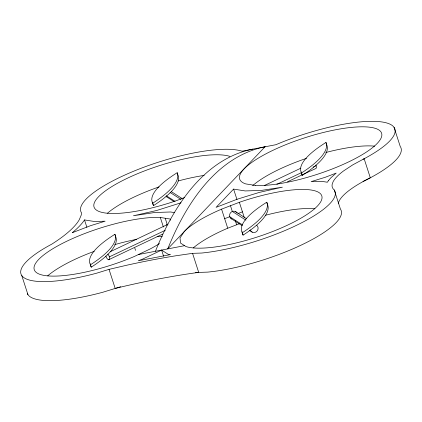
<?xml version="1.0" encoding="UTF-8"?>
<svg xmlns="http://www.w3.org/2000/svg" width="422" height="422" viewBox="0 0 422 422"><rect width="100%" height="100%" fill="white"/><g stroke="black" fill="none" stroke-linecap="round" stroke-linejoin="round"><path stroke-width="0.63" d="M84.495 219.92L83.989 220.706A137.883 35.685 -17.9 0 1 73.328 231.852L72.262 232.712L90.54 225.68L105.125 221.186L94.612 221.529L84.495 219.92L86.879 227.3M233.598 189.098L216.09 207.339L237.217 199.21L259.266 192.416L282.402 187.178L261.297 190.422L245.219 190.944L233.598 189.098L236.979 199.553M334.256 189.979A88.509 22.909 -17.9 0 1 295.353 225.881A88.509 22.909 -17.9 0 1 201.494 253.052L192.559 253.342L176.254 255.716A286.243 74.087 -17.9 0 0 127.096 265.148L109.034 269.368L96.77 273.145A88.509 22.909 -17.9 0 1 24.276 277.898A88.509 22.909 -17.9 0 1 51.69 244.201A131.121 33.934 -17.9 0 0 79.299 219.677L81.23 215.088L81.583 212.957A88.509 22.909 -17.9 0 1 140.6 168.457A88.509 22.909 -17.9 0 1 242.043 151.203L275.893 144.709A88.509 22.909 -17.9 0 1 382.49 122.042A88.509 22.909 -17.9 0 1 364.149 158.735L352.76 164.865L343.54 170.942A76.941 19.913 -17.9 0 0 333.005 181.951L332.188 184.298A76.941 19.913 -17.9 0 0 334.256 189.979L340.417 209.043A88.509 22.909 -17.9 0 1 301.514 244.95A88.509 22.909 -17.9 0 1 207.656 272.121L195.47 272.517M110.211 251.734L167.265 224.625L165.208 218.248M109.388 256.856L165.255 230.312M264.583 185.416L300.839 168.193M108.681 259.736L162.765 234.041M276.837 184.33L301.799 172.471M313.092 167.107L316.062 165.693M287.424 181.845L302.284 174.787M303.471 174.223L315.682 168.589A3.455 1.514 64.6 0 0 316.141 165.904L315.846 165.076M161.61 250.082L142.625 259.103L138.321 260.759L170.499 254.593L168.019 254.197L161.61 250.082L163.599 256.233M363.115 159.268L364.218 158.746M184.783 197.438L176.48 200.635A74.562 19.296 -17.9 0 1 96 209.76A74.562 19.296 -17.9 0 1 141.491 172.086A74.562 19.296 -17.9 0 1 229.9 156.393M181.038 202.792L156.573 210.515L133.436 215.753L154.542 212.514L170.62 211.986L174.497 212.604M221.566 209.148L239.364 202.296A74.562 19.296 -17.9 0 1 319.844 193.176A74.562 19.296 -17.9 0 1 274.347 230.85A74.562 19.296 -17.9 0 1 185.938 246.538L180.574 243.093L179.999 237.992L184.25 231.588A74.562 19.296 -17.9 0 1 221.566 209.148L227.727 228.212A74.562 19.296 -17.9 0 0 193.308 247.904M224.646 218.68L229.753 216.718L242.212 224.715M237.902 213.579L242.444 211.833M227.727 228.212L239.59 223.649M120.697 286.738L102.931 292.214A88.509 22.909 -17.9 0 1 27.346 293.596M138.442 254.529L184.593 245.673M159.521 243.563A74.562 19.296 -17.9 0 1 150.274 248.911L134.476 256.418A74.562 19.296 -17.9 0 1 43.097 275.223A74.562 19.296 -17.9 0 1 65.099 242.059A74.562 19.296 -17.9 0 1 160.313 217.467L170.098 219.023L170.483 220.215M235.355 211.527L246.733 218.833M245.857 220.142L232.311 211.443L230.465 205.725M230.876 218.427L242.254 225.733M249.613 230.465L252.319 232.205M171.306 191.625L182.14 198.577M170.103 192.458L180.938 199.416M166.358 195.776L175.03 201.341M173.642 201.341L166.057 196.473A3.455 3.265 -57.3 0 0 166.843 196.81M105.843 256.043L106.133 256.871A3.455 1.514 64.6 0 0 108.538 259.725L108.981 259.757A3.455 1.514 64.6 0 0 109.483 257.119L109.192 256.291A3.455 1.514 64.6 0 0 107.81 254.128M394.058 127.349L400.214 146.413A88.509 22.909 -17.9 0 1 363.073 181.471M364.149 158.735L370.31 177.799A76.941 19.913 -17.9 0 0 338.344 203.367M325.963 142.462L326.744 144.867A115.137 29.798 -17.9 0 1 302.305 175.341L301.53 172.936A107.578 27.841 -17.9 0 1 325.963 142.462A115.137 29.798 -17.9 0 1 301.53 172.936M266.757 202.238L267.532 204.644A115.137 29.798 -17.9 0 1 243.098 235.117L242.323 232.712A107.578 27.841 -17.9 0 1 266.757 202.238A115.137 29.798 -17.9 0 1 242.323 232.712M239.364 202.296L244.364 217.789M235.328 220.785L236.626 224.789M177.171 172.73L177.947 175.135A115.137 29.798 -17.9 0 1 153.513 205.609L152.738 203.204A107.578 27.841 -17.9 0 1 177.171 172.73A115.137 29.798 -17.9 0 1 152.738 203.204M192.559 253.342L198.715 272.412L194.067 273.029A286.243 74.087 -17.9 0 0 120.481 287.15L115.19 288.437L109.034 269.368M160.313 217.467L163.393 226.999M134.771 248.015L135.546 250.42M114.905 234.3L115.681 236.7A115.137 29.798 -17.9 0 1 91.247 267.173L90.472 264.768A107.578 27.841 -17.9 0 1 114.905 234.3A115.137 29.798 -17.9 0 1 90.472 264.768M21.786 275.587L27.942 294.651M265.364 215.304A74.562 19.296 -17.9 0 1 314.933 208.79M47.665 275.851A74.562 19.296 -17.9 0 1 94.227 251.333M114.758 244.618A74.562 19.296 -17.9 0 1 136.549 239.385M157.116 236.647A74.562 19.296 -17.9 0 1 162.343 236.457M252.651 185.675A74.562 19.296 -17.9 0 1 306.541 158.319M325.8 152.506A74.562 19.296 -17.9 0 1 374.736 146.16M107.462 213.221A74.562 19.296 -17.9 0 1 159.052 186.904M178.253 180.959A74.562 19.296 -17.9 0 1 204.19 175.404M231.736 218.986A4.151 3.919 -57.3 0 1 230.581 212.683A4.151 3.919 -57.3 0 1 236.89 212.862M155.444 251.269A510.019 212.087 79.1 0 1 252.736 149.151M256.798 225.306A4.151 3.919 -57.3 0 1 256.302 231.783A4.151 3.919 -57.3 0 1 250.336 229.937M166.379 225.174A3.455 1.514 64.6 0 1 166.964 224.604L167.407 224.636A3.455 1.514 64.6 0 1 167.909 224.884M153.513 205.609A107.578 27.841 -17.9 0 1 152.6 202.776M302.305 175.341A107.578 27.841 -17.9 0 1 301.355 172.002M243.098 235.117A107.578 27.841 -17.9 0 1 242.149 231.778M91.247 267.173A107.578 27.841 -17.9 0 1 90.297 263.834M328.284 180.816L327.403 182.246L321.427 181.296L311.135 181.634L325.309 177.266L336.197 173.078L330.785 177.878L328.284 180.816M265.037 146.793L167.745 248.906A510.019 212.087 79.1 0 1 265.037 146.793M255.532 185.464L245.741 183.908A74.562 19.296 -17.9 0 1 311.541 135.699A74.562 19.296 -17.9 0 1 374.789 145.754A74.562 19.296 -17.9 0 1 255.532 185.464"/></g></svg>
